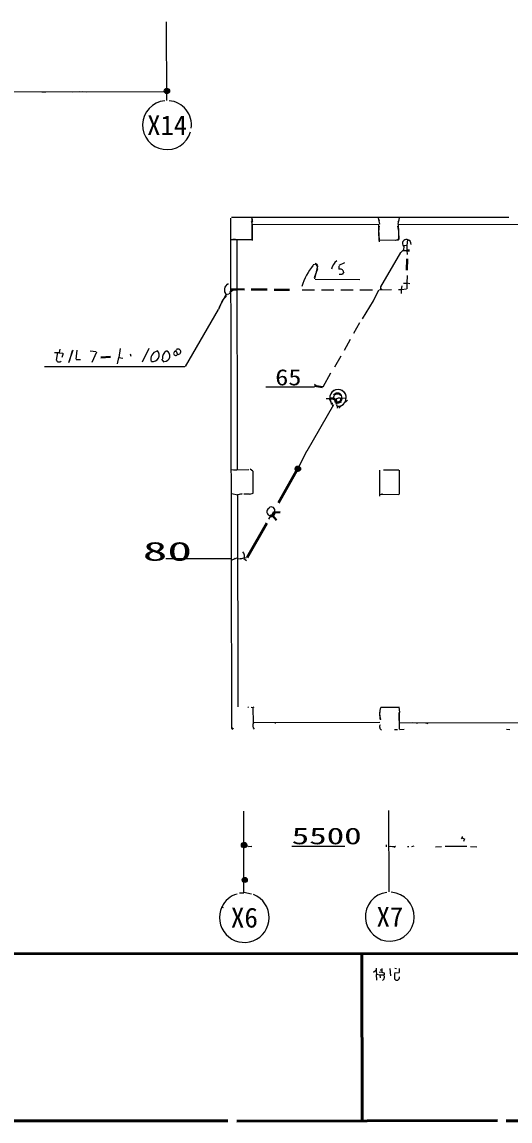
# Model space of a CAD drawing. Header units: millimetres. Extents: x -35814 to 127651, y -10134 to 104094.
# Drawn here: x 19084 to 37519, y -9962 to 31510 of the extents above; entities that cross this region are included whole.
import ezdxf
from ezdxf.enums import TextEntityAlignment as Align

# ---------------------------------------------------------------- set-up
doc = ezdxf.new("R2010")
doc.units = ezdxf.units.MM
doc.linetypes.add('DASHED', pattern=[727.332686, 468.995115, -258.337571])
for name, color, linetype, lineweight in [('A_MED', 9, 'CONTINUOUS', 20), ('A_THIN', 8, 'CONTINUOUS', 15), ('AXIS', 1, 'CONTINUOUS', 15), ('AXIS_SYM', 1, 'CONTINUOUS', 20), ('AXIS_TEXT', 1, 'CONTINUOUS', 13), ('CHECK', 2, 'CONTINUOUS', 40), ('DIM', 3, 'CONTINUOUS', 15), ('DIM_TEXT', 3, 'CONTINUOUS', 13), ('FRAME', 8, 'CONTINUOUS', 80), ('FRAME_TEXT', 8, 'CONTINUOUS', 25), ('P_DASHED', 200, 'DASHED', 20), ('P_LEADER', 140, 'CONTINUOUS', 20), ('P_R', 5, 'CONTINUOUS', 40), ('P_R_MARK', 5, 'CONTINUOUS', 25), ('P_SIZE', 140, 'CONTINUOUS', 13), ('SYM', 4, 'CONTINUOUS', 25), ('TEXT_SHAPE', 7, 'CONTINUOUS', 30)]:
    doc.layers.add(name, color=color, linetype=linetype, lineweight=lineweight)
doc.styles.add('JP', font='msgothic.ttc')

msp = doc.modelspace()

# ---------------------------------------------------------------- hatches: boundary and pattern name
at = {"layer": 'DIM'}
h = msp.add_hatch(color=7, dxfattribs=at)
h.dxf.hatch_style = 1
edge = h.paths.add_edge_path()
edge.add_arc((24560, 28903), 100, 0, 360)
h = msp.add_hatch(color=7, dxfattribs=at)
h.dxf.hatch_style = 1
edge = h.paths.add_edge_path()
edge.add_arc((27476, 449), 102, 0, 360)
h = msp.add_hatch(color=7, dxfattribs=at)
h.dxf.hatch_style = 1
edge = h.paths.add_edge_path()
edge.add_arc((27499, -863), 95.4, 0, 360)
at = {"layer": 'SYM'}
h = msp.add_hatch(color=7, dxfattribs=at)
h.dxf.hatch_style = 1
edge = h.paths.add_edge_path()
edge.add_arc((29508, 14650), 90, 0, 360)

# ---------------------------------------------------------------- linework, layer by layer
at = {"layer": 'A_MED', "lineweight": 20}
for p, q in [((32540, 24121), (32582, 23879)), ((27779, 23875), (27779, 23300)), ((32553, 23875), (32564, 23265)), ((27779, 23300), (27779, 23266)), ((33640, 23299), (33617, 23079)), ((33485, 22893), (33620, 22893)), ((33617, 22893), (33627, 22740)), ((33620, 23079), (33620, 22893)), ((30158, 21809), (31846, 21793)), ((33500, 21657), (33618, 21657)), ((33631, 21944), (33617, 21657)), ((33619, 21661), (33737, 21645)), ((33620, 21657), (33622, 21437)), ((26785, 21215), (26524, 20729)), ((26814, 21191), (26654, 21017)), ((32672, 21422), (32623, 21402)), ((33409, 21403), (33404, 21268)), ((33427, 21556), (33412, 21421)), ((33613, 21429), (33415, 21409)), ((21004, 19132), (20846, 18643)), ((23876, 19195), (23629, 18676)), ((29834, 15320), (29465, 14570)), ((33320, 13699), (33337, 13682)), ((27254, 5662), (27232, 13681)), ((24524, 11260), (26997, 11261)), ((27226, 11295), (27014, 11207)), ((27567, 11290), (27246, 11235)), ((33315, 5664), (33344, 5458)), ((27506, 419), (27771, 403)), ((27469, -1323), (27752, -1395))]:
    msp.add_line(p, q, dxfattribs=at)
for centre, radius, start, end in [((33595, 23158), 145, 73.5279, 225.7866), ((33597, 23126), 183, 355.971, 76.8747), ((31943, 20834), 2389, 140.9892, 163.1686), ((26998, 21397), 268, 118.5831, 219.4556), ((26965, 21408), 235, 114.7648, 205.7452), ((33470, 5388), 877, 162.8862, 194.1246), ((32729, 4914), 137, 145.0704, 243.5278)]:
    msp.add_arc(centre, radius, start, end, dxfattribs=at)
at = {"layer": 'A_THIN', "lineweight": 15}
for p, q in [((19833, 28878), (19968, 28867)), ((20984, 28874), (21268, 28888)), ((21371, 28882), (21505, 28871)), ((27015, 4867), (26967, 24113)), ((37470, 24127), (26992, 24128)), ((27731, 24148), (27783, 24099)), ((27779, 23300), (27778, 24095)), ((33333, 24118), (33284, 23879)), ((27778, 23980), (27745, 23962)), ((27777, 23991), (27794, 23974)), ((27784, 23876), (32557, 23874)), ((32570, 24044), (32567, 23976)), ((33321, 24024), (33285, 23975)), ((33293, 23874), (33324, 23296)), ((33304, 23877), (38074, 23872)), ((26973, 23300), (27775, 23300)), ((27138, 23311), (27053, 23296)), ((27230, 14633), (27217, 23287)), ((27306, 23303), (27779, 23299)), ((33198, 23268), (32573, 23271)), ((32573, 23265), (32573, 23214)), ((33303, 23267), (32578, 23275)), ((33300, 23296), (33198, 23265)), ((33480, 22898), (33391, 22812)), ((33505, 23062), (33492, 22892)), ((33620, 23074), (33502, 23058)), ((32635, 21521), (33396, 22807)), ((26900, 21242), (26782, 21212)), ((26951, 21319), (26904, 21243)), ((26930, 21352), (26948, 21319)), ((27101, 21421), (26955, 21311)), ((32553, 21396), (32350, 20978)), ((32629, 21522), (32620, 21403)), ((26661, 21013), (26502, 20658)), ((32343, 20982), (31928, 20310)), ((26495, 20661), (25245, 18513)), ((25241, 18493), (19940, 18500)), ((30851, 17059), (29845, 15317)), ((26997, 14615), (27651, 14626)), ((27080, 14614), (27181, 14596)), ((27702, 14650), (27809, 14573)), ((27802, 14566), (27802, 13736)), ((32596, 13617), (32599, 14599)), ((32733, 14614), (33318, 14614)), ((33331, 14599), (33337, 13702)), ((27012, 13717), (27224, 13667)), ((27397, 13703), (27230, 13669)), ((27313, 13695), (27397, 13701)), ((27684, 13694), (27465, 13698)), ((27806, 13723), (27684, 13684)), ((32597, 13687), (33322, 13682)), ((32681, 13718), (32681, 13685)), ((27137, 11269), (27103, 11235)), ((27460, 11272), (27324, 11241)), ((27459, 11261), (27560, 11192)), ((27609, 5665), (27642, 5647)), ((27742, 5659), (27810, 5645)), ((27809, 5645), (27812, 5069)), ((27845, 5660), (27811, 5642)), ((32638, 5658), (33297, 5661)), ((32638, 5658), (33297, 5661)), ((33315, 5664), (33344, 5458)), ((33348, 4820), (33337, 5458)), ((33347, 4820), (33338, 5458)), ((32600, 5080), (27826, 5068)), ((28637, 5069), (28670, 5069)), ((33836, 5070), (33347, 5053)), ((38124, 5053), (33351, 5061)), ((33972, 5070), (34021, 5050)), ((34325, 5066), (34411, 5037)), ((33161, 4815), (33262, 4815)), ((33348, 4809), (33514, 4827)), ((33348, 4809), (33514, 4827)), ((37382, 4821), (37516, 4813)), ((33191, 398), (32945, 380)), ((33020, 410), (33139, 381)), ((33140, 378), (33191, 412)), ((33883, 412), (33797, 382)), ((36026, 403), (36263, 388)), ((26653, -1889), (26686, -1907))]:
    msp.add_line(p, q, dxfattribs=at)
for centre, radius, start, end in [((27632, 24027), 157, 330.5142, 50.8572), ((33699, 23546), 1149, 166.724, 193.984), ((32054, 23490), 1265, 351.2951, 14.4778), ((33439, 5404), 845, 163.3117, 194.8403), ((27979, 4955), 181, 143.0347, 225.701)]:
    msp.add_arc(centre, radius, start, end, dxfattribs=at)
at = {"layer": 'AXIS', "lineweight": 15}
msp.add_line((24559, 28548), (24542, 31510), dxfattribs=at)
at = {"layer": 'AXIS', "lineweight": 20}
for p, q in [((27465, -1342), (27460, 1735)), ((32954, -1309), (32942, 1751))]:
    msp.add_line(p, q, dxfattribs=at)
at = {"layer": 'AXIS_SYM', "lineweight": 15}
for centre, radius, start, end in [((24563, 27619), 925, 95.461, 343.9317), ((24561, 27618), 926, 352.492, 84.8616), ((27374, -2167), 781, 102.1774, 158.7977)]:
    msp.add_arc(centre, radius, start, end, dxfattribs=at)
at = {"layer": 'AXIS_SYM', "lineweight": 20}
for centre, radius, start, end in [((27482, -2285), 936, 154.3869, 67.9125), ((32978, -2253), 924, 96.8441, 86.4695)]:
    msp.add_arc(centre, radius, start, end, dxfattribs=at)
at = {"layer": 'CHECK', "lineweight": 30}
for p, q in [((27743, 21411), (28351, 21411)), ((28604, 21407), (29195, 21408)), ((22066, 18853), (22423, 18871)), ((27011, 4860), (27060, 4825))]:
    msp.add_line(p, q, dxfattribs=at)
at = {"layer": 'DIM', "lineweight": 15}
for p, q in [((24539, 28865), (12827, 28876)), ((32846, 465), (32843, 380)), ((27652, 402), (27770, 406)), ((29273, 413), (31282, 409)), ((33645, 397), (33696, 397)), ((34709, 391), (34929, 395)), ((35891, 396), (35063, 392)), ((27465, -1363), (27296, -1363))]:
    msp.add_line(p, q, dxfattribs=at)
at = {"layer": 'DIM'}
for centre, radius in [((24560, 28903), 100), ((27476, 449), 102), ((27499, -863), 95.4)]:
    msp.add_circle(centre, radius, dxfattribs=at)
at = {"layer": 'FRAME', "lineweight": 40}
for p, q in [((90805, -3588), (-8245, -3682)), ((31937, -9945), (31921, -3670)), ((27202, -9962), (37040, -9945)), ((69121, -9919), (37378, -9950)), ((18237, -9960), (26864, -9957))]:
    msp.add_line(p, q, dxfattribs=at)
at = {"layer": 'FRAME_TEXT', "lineweight": 15}
for p, q in [((32445, -4278), (32361, -4363)), ((32465, -4191), (32462, -4292)), ((32462, -4428), (32477, -4647)), ((32467, -4291), (32478, -4427)), ((32476, -4424), (32610, -4446)), ((32679, -4349), (32577, -4363)), ((32607, -4445), (32619, -4564)), ((32610, -4444), (32762, -4444)), ((32611, -4258), (32678, -4258)), ((32678, -4207), (32678, -4258)), ((32678, -4258), (32678, -4343)), ((33152, -4393), (33150, -4597)), ((33332, -4368), (33155, -4385)), ((33167, -4195), (33234, -4211)), ((33330, -4207), (33337, -4359))]:
    msp.add_line(p, q, dxfattribs=at)
at = {"layer": 'FRAME_TEXT', "lineweight": 20}
for p, q in [((32678, -4341), (32758, -4373)), ((32759, -4376), (32763, -4444)), ((32976, -4206), (33007, -4477))]:
    msp.add_line(p, q, dxfattribs=at)
at = {"layer": 'FRAME_TEXT', "lineweight": 15}
for centre, radius, start, end in [((32637, -4531), 137, 296.3672, 34.8759), ((32999, -4560), 71.7, 90.6357, 90.6357), ((33243, -4545), 105, 209.0188, 9.9472)]:
    msp.add_arc(centre, radius, start, end, dxfattribs=at)
at = {"layer": 'P_DASHED', "lineweight": 20}
for p, q in [((29669, 21403), (33416, 21410)), ((31839, 20161), (30835, 18387))]:
    msp.add_line(p, q, dxfattribs=at)
at = {"layer": 'P_LEADER', "lineweight": 15}
msp.add_line((30137, 17731), (28296, 17730), dxfattribs=at)
at = {"layer": 'P_R', "lineweight": 40}
for p, q in [((29457, 14573), (28768, 13361)), ((28333, 12597), (27590, 11300))]:
    msp.add_line(p, q, dxfattribs=at)
at = {"layer": 'P_R_MARK', "lineweight": 15}
msp.add_line((28476, 12873), (28392, 12754), dxfattribs=at)
at = {"layer": 'P_R_MARK', "lineweight": 40}
for p, q in [((28476, 12873), (28561, 12873)), ((28619, 13013), (28550, 12878))]:
    msp.add_line(p, q, dxfattribs=at)
at = {"layer": 'P_R_MARK', "lineweight": 30}
for p, q in [((28557, 12870), (28693, 12716)), ((28831, 13014), (28629, 13006))]:
    msp.add_line(p, q, dxfattribs=at)
at = {"layer": 'P_R_MARK', "lineweight": 20}
for centre, radius, start, end in [((28480, 13028), 145, 116.393, 268.5159), ((28507, 13085), 127, 327.6687, 138.4078)]:
    msp.add_arc(centre, radius, start, end, dxfattribs=at)
at = {"layer": 'SYM'}
msp.add_circle((29508, 14650), 90, dxfattribs=at)
at = {"layer": 'SYM', "lineweight": 15}
msp.add_arc((27277, 11363), 213, 332.0837, 45.8704, dxfattribs=at)
at = {"layer": 'TEXT_SHAPE', "lineweight": 30}
for p, q in [((33620, 22893), (33721, 22893)), ((33627, 22571), (33623, 22148)), ((30247, 22304), (30198, 22373)), ((26971, 21421), (27220, 21421)), ((27221, 21429), (27489, 21411)), ((30438, 17726), (30138, 17776)), ((30710, 17307), (30845, 17307)), ((31136, 17190), (30929, 17128)), ((31168, 17323), (31150, 17289))]:
    msp.add_line(p, q, dxfattribs=at)
at = {"layer": 'TEXT_SHAPE', "lineweight": 20}
for p, q in [((31272, 22421), (31051, 22317)), ((30190, 22375), (30089, 22340)), ((30252, 22196), (30125, 21854)), ((30150, 21816), (30256, 22298)), ((31056, 22301), (31049, 22188)), ((31171, 21982), (31069, 21978)), ((31240, 22076), (31177, 21981)), ((20520, 19170), (20483, 19035)), ((20984, 19099), (20865, 18693)), ((21160, 19122), (21115, 18783)), ((21662, 19097), (21884, 19072)), ((22795, 19187), (22745, 18849)), ((24908, 19087), (24954, 18967)), ((20421, 19034), (20380, 18748)), ((20413, 19035), (20481, 19035)), ((20480, 19029), (20628, 19008)), ((20635, 18999), (20587, 18848)), ((21128, 18768), (21291, 18769)), ((21897, 19045), (21719, 18660)), ((22730, 18852), (22678, 18611)), ((22744, 18852), (22896, 18820)), ((24449, 18674), (24368, 18789)), ((30741, 18257), (30443, 17734)), ((30741, 18257), (30443, 17734)), ((30687, 17296), (30819, 17032)), ((30709, 17307), (30761, 17121)), ((30958, 17068), (30992, 17000)), ((30963, 17155), (30963, 17104)), ((31378, 17240), (31050, 16943)), ((31166, 17328), (31318, 17314)), ((31000, 17002), (30984, 16934)), ((35702, 721), (35671, 684)), ((35706, 769), (35706, 718)), ((35708, 724), (35787, 692)), ((35794, 681), (35766, 580))]:
    msp.add_line(p, q, dxfattribs=at)
at = {"layer": 'TEXT_SHAPE', "lineweight": 15}
for p, q in [((20312, 19035), (20413, 19035)), ((23174, 18983), (23192, 18898)), ((30575, 17307), (30710, 17307)), ((30760, 17121), (30828, 17121)), ((30760, 17121), (30760, 17087)), ((30951, 17104), (30951, 17070)), ((30963, 17104), (30963, 17070))]:
    msp.add_line(p, q, dxfattribs=at)
at = {"layer": 'TEXT_SHAPE', "lineweight": 40}
for p, q in [((30843, 17304), (30927, 17253)), ((30922, 17254), (30954, 17152))]:
    msp.add_line(p, q, dxfattribs=at)
at = {"layer": 'TEXT_SHAPE', "lineweight": 20}
for centre, radius, start, end in [((30091, 22258), 156, 338.6925, 65.1151), ((30782, 22087), 86, 89.6287, 89.6287), ((31099, 22047), 139, 13.9441, 108.2652), ((24265, 18785), 318, 105.2468, 195.9431), ((24026, 18940), 242, 257.9035, 46.9492), ((24683, 18836), 293, 121.0397, 187.1973), ((24457, 18907), 214, 272.0226, 67.0248), ((24890, 19005), 78.1, 80.3933, 329.159), ((24983, 19067), 101, 254.3028, 166.5681), ((20482, 18783), 102, 199.6965, 325.4327), ((30401, 18109), 374, 224.5149, 276.0237), ((31021, 17337), 309, 354.31, 185.4177), ((31021, 17337), 309, 16.6492, 163.1765), ((31006, 17334), 161, 356.5585, 189.3472), ((31061, 17146), 171, 58.8919, 140.0253), ((31025, 17305), 296, 264.5682, 0.3569)]:
    msp.add_arc(centre, radius, start, end, dxfattribs=at)
at = {"layer": 'TEXT_SHAPE', "lineweight": 15}
msp.add_arc((31243, 22103), 471, 124.3642, 170.2577, dxfattribs=at)
at = {"layer": 'TEXT_SHAPE', "lineweight": 30}
for centre, radius, start, end in [((31001, 17333), 162, 35.2908, 146.3091), ((31020, 17272), 123, 243.9119, 7.9304)]:
    msp.add_arc(centre, radius, start, end, dxfattribs=at)

# ---------------------------------------------------------------- texts
at = {"layer": 'AXIS_TEXT', "style": 'JP'}
for s, height, p in [('X14', 739.4, (24567, 27618)), ('X6', 750.9, (27486, -2286)), ('X7', 740.1, (32981, -2255))]:
    msp.add_text(s, height=height, dxfattribs=at).set_placement(p, align=Align.MIDDLE_CENTER)
at = {"layer": 'DIM_TEXT', "style": 'JP', "width": 1.549975}
msp.add_text('5500', height=626.3, rotation=-0.0091, dxfattribs=at).set_placement((29273, 482))
at = {"layer": 'P_SIZE', "style": 'JP'}
for s, height, width, p in [('65', 609.4, 1.19131, (28651, 17798)), ('80', 710.9, 1.92351, (23646, 11181))]:
    msp.add_text(s, height=height, rotation=-0.0091, dxfattribs=dict(at, width=width)).set_placement(p)

doc.saveas('drawing.dxf')
